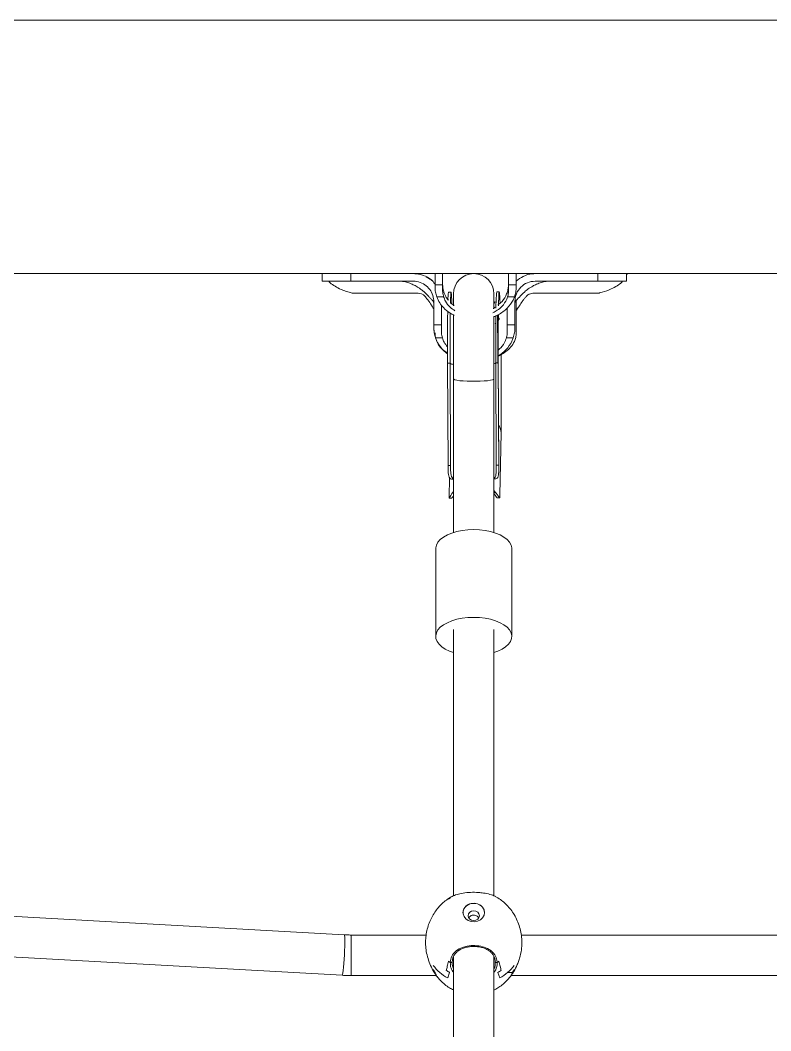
# Model space of a CAD drawing. Header units: millimetres. Extents: x -8092 to 6423, y -6886 to 5604.
# Drawn here: x -374.3 to -78.2, y 3704.8 to 4103.5 of the extents above; entities that cross this region are included whole.
import ezdxf

# ---------------------------------------------------------------- set-up
doc = ezdxf.new("R2010")
doc.units = ezdxf.units.MM
doc.layers.add('DIKOM_ОБЪЕКТ', color=7, linetype='Continuous')

msp = doc.modelspace()

# ---------------------------------------------------------------- linework, layer by layer
at = {"layer": 'DIKOM_ОБЪЕКТ', "color": 7, "linetype": 'Continuous', "lineweight": 15}
for p, q in [((529.595, 4103.501), (-670.405, 4103.501)), ((529.595, 4003.501), (-670.405, 4003.501)), ((-255.146, 4003.501), (-255.146, 4000.501)), ((-243.864, 4003.501), (-243.864, 4000.501)), ((-210.659, 4003.501), (-210.659, 3999.07)), ((-207.659, 3999.07), (-207.659, 4003.501)), ((-181.659, 3999.07), (-181.659, 4003.501)), ((-178.659, 4003.501), (-178.659, 3999.07)), ((-146.428, 4003.501), (-146.428, 4000.501)), ((-135.146, 4000.501), (-135.146, 4003.501)), ((-255.146, 4000.501), (-249.867, 4000.501)), ((-248.553, 4000.501), (-251.661, 4000.502)), ((-248.78, 4000.501), (-251.023, 4000.502)), ((-243.864, 4000.501), (-219.146, 4000.501)), ((-212.415, 4001.203), (-214.169, 4002.247)), ((-146.428, 4000.501), (-171.146, 4000.501)), ((-147.657, 4000.499), (-141.023, 4000.501)), ((-146.253, 4000.501), (-145.859, 4000.501)), ((-140.957, 4000.501), (-138.22, 4000.501)), ((-243.376, 3995.853), (-218.659, 3995.853)), ((-210.659, 3999.07), (-207.659, 3999.07)), ((-204.328, 3996.252), (-205.328, 3996.246)), ((-203.405, 3995.501), (-203.405, 3990.745)), ((-187.405, 3989.566), (-187.405, 3995.501)), ((-185.331, 3996.37), (-186.331, 3996.363)), ((-181.659, 3999.07), (-178.659, 3999.07)), ((-178.659, 3998.119), (-178.659, 3998.211)), ((-145.941, 3995.853), (-170.644, 3995.853)), ((-211.146, 3992.501), (-211.146, 3991.501)), ((-211.146, 3991.501), (-211.146, 3983.362)), ((-207.273, 3994.334), (-209.991, 3994.334)), ((-203.14, 3990.902), (-204.434, 3991.866)), ((-179.326, 3994.334), (-182.044, 3994.334)), ((-179.146, 3992.501), (-179.146, 3991.501)), ((-179.146, 3991.501), (-179.146, 3983.362)), ((-208.146, 3983.362), (-208.146, 3991.119)), ((-182.146, 3983.362), (-182.146, 3989.949)), ((-203.405, 3987.338), (-203.405, 3961.957)), ((-187.405, 3961.957), (-187.405, 3986.53)), ((-186.989, 3983.646), (-186.711, 3983.929)), ((-211.146, 3983.362), (-208.146, 3983.362)), ((-211.065, 3981.246), (-211.051, 3980.675)), ((-182.146, 3983.362), (-179.146, 3983.362)), ((-179.195, 3981.151), (-179.178, 3981.85)), ((-207.76, 3978.153), (-210.479, 3978.153)), ((-179.813, 3978.153), (-182.531, 3978.153)), ((-205.723, 3968.171), (-204.723, 3968.177)), ((-205.723, 3968.171), (-205.538, 3927.824)), ((-204.723, 3968.177), (-204.539, 3927.831)), ((-186.88, 3968.087), (-186.727, 3968.289)), ((-186.727, 3968.289), (-185.727, 3968.295)), ((-186.727, 3968.289), (-186.542, 3927.942)), ((-185.727, 3968.295), (-185.542, 3927.948)), ((-185.727, 3968.295), (-185.725, 3968.275)), ((-185.535, 3926.847), (-185.725, 3968.275)), ((-203.405, 3961.957), (-203.405, 3901.338)), ((-187.405, 3901.338), (-187.405, 3961.957)), ((-184.64, 3940.689), (-185.077, 3916.092)), ((-205.538, 3927.824), (-204.539, 3927.831)), ((-186.542, 3927.942), (-185.542, 3927.948)), ((-204.952, 3923.009), (-205.091, 3915.175)), ((-203.405, 3922.433), (-204.148, 3922.428)), ((-203.405, 3922.311), (-204.148, 3922.428)), ((-186.702, 3922.536), (-187.405, 3922.409)), ((-186.702, 3922.536), (-187.405, 3922.532)), ((-203.405, 3917.483), (-203.802, 3916.974)), ((-203.802, 3916.974), (-203.405, 3916.976)), ((-186.621, 3917.08), (-187.405, 3917.969)), ((-187.405, 3917.075), (-186.621, 3917.08)), ((-205.066, 3914.927), (-204.061, 3914.934)), ((-186.19, 3915.044), (-185.183, 3915.051)), ((-210.405, 3894.978), (-210.405, 3860.367)), ((-180.405, 3860.367), (-180.405, 3894.978)), ((-203.405, 3863.153), (-203.405, 3758.007)), ((-187.405, 3758.004), (-187.405, 3863.153)), ((-246.448, 3742.623), (-392.171, 3750.745)), ((-214.15, 3742.547), (-243.703, 3742.547)), ((-243.703, 3726.547), (-243.703, 3742.547)), ((35.85, 3742.547), (-176.648, 3742.547)), ((-393.384, 3734.788), (-247.338, 3726.648)), ((-203.405, 3734.003), (-203.405, 3498.425)), ((-187.405, 3498.422), (-187.405, 3734.019)), ((-203.921, 3731.954), (-203.921, 3731.531)), ((-186.701, 3728.806), (-187.405, 3727.731)), ((-243.703, 3726.547), (-210.165, 3726.547)), ((-209.607, 3725.818), (-209.431, 3725.818)), ((-205.655, 3725.605), (-204.905, 3727.79)), ((-204.905, 3727.79), (-205.655, 3725.605)), ((-185.905, 3727.79), (-185.155, 3725.605)), ((-185.155, 3725.605), (-185.905, 3727.79)), ((-182.017, 3727.782), (-180.221, 3727.782)), ((-180.642, 3726.547), (39.835, 3726.547))]:
    msp.add_line(p, q, dxfattribs=at)
at = {"layer": 'DIKOM_ОБЪЕКТ', "color": 7, "linetype": 'Continuous', "lineweight": 15, "flags": 128}
for points in [[(-203.998, 3991.601), (-204.057, 3993.109), (-204.122, 3994.405), (-204.186, 3995.366), (-204.251, 3995.98), (-204.313, 3996.242), (-204.374, 3996.147), (-204.432, 3995.698), (-204.487, 3994.898), (-204.537, 3993.758), (-204.583, 3992.291), (-204.595, 3991.831)], [(-185.007, 3991.868), (-185.061, 3993.227), (-185.125, 3994.523), (-185.19, 3995.484), (-185.254, 3996.098), (-185.317, 3996.36), (-185.378, 3996.265), (-185.436, 3995.815), (-185.49, 3995.016), (-185.541, 3993.876), (-185.587, 3992.408), (-185.625, 3990.748)], [(-205.655, 3988.714), (-205.659, 3988.438), (-205.688, 3986.102), (-205.711, 3983.528), (-205.727, 3980.743), (-205.737, 3977.78), (-205.739, 3974.673), (-205.735, 3971.458), (-205.723, 3968.171)], [(-204.665, 3988.007), (-204.688, 3986.109), (-204.711, 3983.534), (-204.727, 3980.749), (-204.737, 3977.786), (-204.739, 3974.679), (-204.735, 3971.464), (-204.723, 3968.177)], [(-186.684, 3986.926), (-186.692, 3986.22), (-186.714, 3983.645), (-186.731, 3980.86), (-186.74, 3977.898), (-186.743, 3974.791), (-186.738, 3971.575), (-186.727, 3968.289)], [(-185.678, 3987.393), (-185.692, 3986.226), (-185.715, 3983.652), (-185.731, 3980.867), (-185.74, 3977.904), (-185.743, 3974.797), (-185.738, 3971.582), (-185.727, 3968.295)], [(-184.64, 3940.689), (-184.607, 3942.837), (-184.58, 3945.245), (-184.559, 3947.885), (-184.544, 3950.725), (-184.537, 3953.733), (-184.536, 3956.876), (-184.543, 3960.116), (-184.556, 3963.416), (-184.576, 3966.739), (-184.603, 3970.046), (-184.617, 3971.569)], [(-187.405, 3967.89), (-186.888, 3968.082), (-186.88, 3968.087)], [(-203.405, 3961.957), (-203.3, 3961.805), (-202.837, 3961.608), (-202.027, 3961.427), (-200.907, 3961.271), (-199.53, 3961.148), (-197.96, 3961.062), (-196.27, 3961.018), (-194.54, 3961.018), (-192.851, 3961.062), (-191.281, 3961.148), (-189.904, 3961.271), (-188.784, 3961.427), (-187.973, 3961.608), (-187.511, 3961.805), (-187.405, 3961.957)], [(-195.405, 3902.497), (-197.695, 3902.409), (-199.931, 3902.147), (-202.061, 3901.716), (-204.035, 3901.128), (-205.807, 3900.396), (-207.335, 3899.536), (-208.583, 3898.57), (-209.522, 3897.52), (-210.131, 3896.409), (-210.394, 3895.266), (-210.405, 3894.978)], [(-180.405, 3894.978), (-180.416, 3895.266), (-180.68, 3896.409), (-181.288, 3897.52), (-182.227, 3898.57), (-183.476, 3899.536), (-185.004, 3900.396), (-186.775, 3901.128), (-188.749, 3901.716), (-190.879, 3902.147), (-193.115, 3902.409), (-195.405, 3902.497)], [(-195.405, 3867.886), (-197.695, 3867.798), (-199.931, 3867.536), (-202.061, 3867.106), (-204.035, 3866.517), (-205.807, 3865.785), (-207.335, 3864.925), (-208.583, 3863.959), (-209.522, 3862.909), (-210.131, 3861.798), (-210.394, 3860.655), (-210.306, 3859.504), (-209.869, 3858.374), (-209.093, 3857.291), (-207.996, 3856.28), (-206.603, 3855.364), (-204.949, 3854.566), (-203.405, 3854.006)], [(-187.405, 3854.006), (-185.862, 3854.566), (-184.207, 3855.364), (-182.815, 3856.28), (-181.718, 3857.291), (-180.941, 3858.374), (-180.504, 3859.504), (-180.416, 3860.655), (-180.68, 3861.798), (-181.288, 3862.909), (-182.227, 3863.959), (-183.476, 3864.925), (-185.004, 3865.785), (-186.775, 3866.517), (-188.749, 3867.106), (-190.879, 3867.536), (-193.115, 3867.798), (-195.405, 3867.886)], [(-191.155, 3751.419), (-191.344, 3750.335), (-191.894, 3749.347), (-192.755, 3748.544), (-193.852, 3747.996), (-195.088, 3747.752), (-196.351, 3747.834), (-197.53, 3748.234), (-198.521, 3748.917), (-199.234, 3749.823), (-199.608, 3750.871), (-199.608, 3751.967), (-199.234, 3753.014), (-198.521, 3753.92), (-197.53, 3754.604), (-196.351, 3755.004), (-195.088, 3755.086), (-193.852, 3754.842), (-192.755, 3754.294), (-191.894, 3753.49), (-191.344, 3752.503), (-191.155, 3751.419)], [(-195.405, 3752.123), (-196.266, 3751.974), (-196.996, 3751.552), (-197.484, 3750.921), (-197.655, 3750.176), (-197.484, 3749.431), (-196.996, 3748.799), (-196.266, 3748.377), (-195.405, 3748.229), (-194.544, 3748.377), (-193.814, 3748.799), (-193.326, 3749.431), (-193.155, 3750.176), (-193.326, 3750.921), (-193.814, 3751.552), (-194.544, 3751.974), (-195.405, 3752.123)], [(-247.338, 3726.648), (-247.306, 3726.665), (-247.192, 3726.963), (-247.064, 3727.62), (-246.927, 3728.604), (-246.79, 3729.871), (-246.657, 3731.361), (-246.535, 3733.004), (-246.43, 3734.723), (-246.346, 3736.437), (-246.288, 3738.068), (-246.259, 3739.538), (-246.259, 3740.779), (-246.288, 3741.733), (-246.346, 3742.355), (-246.43, 3742.616), (-246.448, 3742.623)]]:
    msp.add_lwpolyline(points, dxfattribs=at)
at = {"layer": 'DIKOM_ОБЪЕКТ', "color": 7, "linetype": 'Continuous', "lineweight": 15}
for centre, radius, start, end in [((-195.405, 3995.501), 8, 0, 180), ((-171.146, 3992.501), 8, 90.00005, 180.00091), ((-186.576, 3993.282), 18.985, 171.01885, 180.56952), ((-127.809, 3990.307), 58.835, 174.09162, 180.45596), ((-203.318, 3969.934), 2.25, 231.33547, 267.78086), ((-191.546, 3940.495), 6.909, 1.60245, 30.83459), ((-196.158, 3741.573), 17.75, 118.58443, 121.23912), ((-195.709, 3751.063), 3.955, 85.59106, 176.14941), ((-195.101, 3751.063), 3.955, 3.85004, 94.40939), ((-198.192, 3738.052), 16.099, 214.33586, 219.63872), ((-197.053, 3741.355), 17.946, 216.90443, 241.35785), ((-196.163, 3744.901), 19.215, 238.22809, 242.93638), ((-196.158, 3747.349), 17.75, 238.76088, 241.41557), ((-194.648, 3747.342), 17.742, 298.58404, 301.24002), ((-194.65, 3744.906), 19.221, 297.06449, 301.77132), ((-193.757, 3741.355), 17.946, 298.64221, 323.09551), ((-192.617, 3738.052), 16.097, 320.36133, 325.66454)]:
    msp.add_arc(centre, radius, start, end, dxfattribs=at)
for start_param, end_param in [(3.321044, 3.4862938), (5.9384841, 6.1049024)]:
    msp.add_ellipse((-195.405, 3733.971), major_axis=(8.5, 0), ratio=0.3570899, start_param=start_param, end_param=end_param, dxfattribs=at)
for points, knots in [([(-210.767, 3999.419), (-210.982, 3999.739), (-211.884, 4001.089), (-214.434, 4002.611), (-217.176, 4003.442), (-218.778, 4003.49), (-219.146, 4003.501)], [0, 0, 0, 0, 0.1191712, 0.5024681, 0.8859116, 1, 1, 1, 1]), ([(-178.659, 4000.477), (-177.765, 4001.199), (-175.904, 4002.701), (-173.144, 4003.433), (-171.529, 4003.488), (-171.146, 4003.501)], [0, 0, 0, 0, 0.4134557, 0.8608022, 1, 1, 1, 1]), ([(-135.146, 4002.826), (-135.036, 4003), (-134.904, 4003.206), (-134.88, 4003.421), (-134.876, 4003.456)], [0, 0, 0, 0, 0.8394823, 1, 1, 1, 1]), ([(-243.864, 4000.501), (-243.946, 4000.501), (-244.361, 4000.501), (-246.076, 4000.501), (-248.49, 4000.501), (-251.027, 4000.502), (-252.864, 4000.501), (-254.199, 4000.501), (-255.011, 4000.501), (-255.088, 4000.501), (-255.125, 4000.501)], [0, 0, 0, 0, 0.0123762, 0.0618933, 0.2611246, 0.409637, 0.5624545, 0.7109646, 0.8637821, 1, 1, 1, 1]), ([(-252.576, 4000.501), (-252.39, 4000.29), (-251.758, 3999.571), (-250.132, 3998.472), (-247.389, 3997.012), (-244.886, 3996.289), (-243.376, 3995.853)], [0, 0, 0, 0, 0.1035281, 0.3531455, 0.6099985, 1, 1, 1, 1]), ([(-249.867, 4000.501), (-249.483, 4000.501), (-248.701, 4000.501), (-247.488, 4000.501), (-246.872, 4000.501)], [0, 0, 0, 0, 0.4920482, 1, 1, 1, 1]), ([(-249.512, 4000.501), (-248.395, 4000.501), (-246.059, 4000.5), (-243.57, 4000.5), (-242.272, 4000.499)], [0, 0, 0, 0, 0.47815586, 1, 1, 1, 1]), ([(-244.256, 4000.5), (-243.32, 4000.5), (-241.36, 4000.499), (-238.852, 4000.5), (-237.542, 4000.501)], [0, 0, 0, 0, 0.4774669, 1, 1, 1, 1]), ([(-230.695, 4000.501), (-230.681, 4000.501), (-230.61, 4000.501), (-230.994, 4000.499), (-231.828, 4000.498), (-233.006, 4000.499), (-233.923, 4000.5), (-234.346, 4000.501)], [0, 0, 0, 0, 0.0642348, 0.3067821, 0.5493334, 0.7918935, 1, 1, 1, 1]), ([(-224.336, 4000.486), (-224.257, 4000.486), (-224.098, 4000.485), (-223.932, 4000.486), (-223.848, 4000.486)], [0, 0, 0, 0, 0.4980727, 1, 1, 1, 1]), ([(-224.016, 4000.501), (-223.649, 4000.479), (-222.951, 4000.436), (-221.13, 3999.957), (-219.387, 3999.245), (-217.961, 3998.475), (-216.865, 3997.773), (-215.944, 3997.117), (-215.065, 3996.4), (-214.111, 3995.545), (-213.208, 3994.505), (-212.333, 3993.735), (-211.742, 3993.043), (-211.336, 3992.528), (-211.242, 3992.282), (-211.219, 3992.221), (-211.206, 3992.187), (-211.195, 3992.159), (-211.184, 3992.124), (-211.16, 3992.029), (-211.159, 3991.974), (-211.145, 3991.919), (-211.146, 3991.622), (-211.146, 3991.508), (-211.146, 3991.465)], [0, 0, 0, 0, 0.1500224, 0.2851148, 0.4009863, 0.4910563, 0.549651, 0.5954393, 0.6534395, 0.7214395, 0.7882245, 0.8449092, 0.8958252, 0.9200191, 0.9244459, 0.9261169, 0.9275729, 0.9290176, 0.930603, 0.9344099, 0.9572857, 0.9761213, 0.9907968, 1, 1, 1, 1]), ([(-219.146, 4000.501), (-218.92, 4000.495), (-217.801, 4000.466), (-215.81, 3999.937), (-213.538, 3998.421), (-211.902, 3996.233), (-211.214, 3994.131), (-211.161, 3992.868), (-211.146, 3992.501)], [0, 0, 0, 0, 0.0541272, 0.2683296, 0.4825338, 0.6972873, 0.9119827, 1, 1, 1, 1]), ([(-212.61, 4001.346), (-212.738, 4001.44), (-213.022, 4001.648), (-213.27, 4001.802), (-213.406, 4001.887)], [0, 0, 0, 0, 0.4511298, 1, 1, 1, 1]), ([(-211.921, 4000.796), (-211.981, 4000.848), (-212.101, 4000.951), (-212.211, 4001.041), (-212.266, 4001.085)], [0, 0, 0, 0, 0.5002008, 1, 1, 1, 1]), ([(-179.146, 3989.191), (-179.146, 3989.151), (-179.146, 3989.075), (-179.146, 3989.258), (-179.146, 3989.916), (-179.146, 3990.646), (-179.145, 3991.194), (-179.147, 3991.699), (-179.143, 3991.963), (-179.126, 3992.035), (-179.124, 3992.076), (-179.101, 3992.147), (-179.09, 3992.179), (-179.079, 3992.206), (-179.065, 3992.241), (-179.042, 3992.301), (-178.946, 3992.543), (-178.539, 3993.048), (-177.905, 3993.775), (-176.986, 3994.619), (-176.049, 3995.649), (-175.108, 3996.504), (-174.282, 3997.162), (-173.408, 3997.784), (-172.326, 3998.477), (-170.885, 3999.252), (-169.122, 3999.964), (-167.272, 4000.439), (-166.553, 4000.48), (-166.175, 4000.501)], [0, 0, 0, 0, 0.0388036, 0.0739689, 0.1248403, 0.1722229, 0.2059968, 0.227863, 0.241701, 0.2543392, 0.2685388, 0.2714401, 0.2726371, 0.2737367, 0.2748739, 0.2761902, 0.2796359, 0.2982671, 0.3378136, 0.3883494, 0.4466766, 0.4941128, 0.5336545, 0.5679283, 0.6140503, 0.6849405, 0.7760993, 0.8822821, 1, 1, 1, 1]), ([(-163.306, 4000.487), (-163.256, 4000.486), (-163.157, 4000.486), (-163.058, 4000.485), (-163.008, 4000.485)], [0, 0, 0, 0, 0.4996014, 1, 1, 1, 1]), ([(-155.922, 4000.501), (-155.969, 4000.501), (-156.519, 4000.5), (-157.507, 4000.498), (-158.69, 4000.498), (-159.412, 4000.5), (-159.722, 4000.501), (-159.638, 4000.501), (-159.634, 4000.501)], [0, 0, 0, 0, 0.0221746, 0.2636337, 0.5050888, 0.7465565, 0.9880119, 1, 1, 1, 1]), ([(-152.467, 4000.501), (-151.161, 4000.5), (-148.66, 4000.499), (-146.708, 4000.5), (-145.776, 4000.5)], [0, 0, 0, 0, 0.52244843, 1, 1, 1, 1]), ([(-135.167, 4000.501), (-135.16, 4000.501), (-135.067, 4000.501), (-135.424, 4000.501), (-136.278, 4000.501), (-137.714, 4000.501), (-139.651, 4000.502), (-142.423, 4000.501), (-144.922, 4000.501), (-146.428, 4000.501)], [0, 0, 0, 0, 0.0122911, 0.1651394, 0.3136807, 0.4665278, 0.6150663, 0.7679172, 1, 1, 1, 1]), ([(-145.941, 3995.853), (-145.858, 3995.873), (-145.443, 3995.975), (-143.729, 3996.437), (-141.304, 3997.32), (-138.803, 3998.711), (-137.344, 3999.743), (-136.812, 4000.386), (-136.717, 4000.501)], [0, 0, 0, 0, 0.0207707, 0.1038909, 0.4383221, 0.687606, 0.9441202, 1, 1, 1, 1]), ([(-218.659, 3995.853), (-218.434, 3995.846), (-217.32, 3995.812), (-216.091, 3995.663), (-215.318, 3995.208), (-215.284, 3995.188)], [0, 0, 0, 0, 0.1945783, 0.9645978, 1, 1, 1, 1]), ([(-210.659, 3998.126), (-210.659, 3998.207), (-210.659, 3998.525), (-210.659, 3998.837), (-210.659, 3999.07)], [0, 0, 0, 0, 0.256461, 1, 1, 1, 1]), ([(-209.991, 3994.334), (-210.186, 3994.957), (-210.584, 3996.225), (-210.633, 3997.485), (-210.659, 3998.126)], [0, 0, 0, 0, 0.4916263, 1, 1, 1, 1]), ([(-207.659, 3999.07), (-207.659, 3998.996), (-207.659, 3998.628), (-207.651, 3997.677), (-207.718, 3996.165), (-207.422, 3994.948), (-207.273, 3994.334)], [0, 0, 0, 0, 0.0483644, 0.2418866, 0.6170928, 1, 1, 1, 1]), ([(-205.407, 3993.092), (-205.703, 3993.435), (-206.286, 3994.11), (-206.814, 3995.253), (-207.173, 3996.228), (-207.413, 3997.144), (-207.553, 3997.852), (-207.649, 3998.568), (-207.655, 3998.913), (-207.658, 3999.099)], [0, 0, 0, 0, 0.194517, 0.3831613, 0.5589577, 0.6494175, 0.7497783, 0.8648074, 1, 1, 1, 1]), ([(-181.666, 3999.081), (-181.669, 3998.964), (-181.675, 3998.608), (-181.783, 3997.691), (-182.078, 3996.326), (-182.935, 3994.201), (-184.141, 3992.353), (-185.493, 3991.405), (-185.854, 3991.152)], [0, 0, 0, 0, 0.0365981, 0.1112482, 0.2953794, 0.486415, 0.8629974, 1, 1, 1, 1]), ([(-182.044, 3994.334), (-182.02, 3994.41), (-181.904, 3994.794), (-181.751, 3995.494), (-181.666, 3996.272), (-181.651, 3997.352), (-181.659, 3998.234), (-181.659, 3998.947), (-181.659, 3999.07)], [0, 0, 0, 0, 0.048373, 0.2420574, 0.4357213, 0.5324317, 0.9194039, 1, 1, 1, 1]), ([(-178.659, 3998.123), (-178.682, 3997.503), (-178.731, 3996.244), (-179.125, 3994.977), (-179.326, 3994.334)], [0, 0, 0, 0, 0.4921561, 1, 1, 1, 1]), ([(-178.659, 3999.07), (-178.659, 3998.99), (-178.659, 3998.678), (-178.659, 3998.361), (-178.659, 3998.126)], [0, 0, 0, 0, 0.2562665, 1, 1, 1, 1]), ([(-170.644, 3995.853), (-170.736, 3995.852), (-171.198, 3995.848), (-172.352, 3995.757), (-173.343, 3995.422), (-173.987, 3995.204)], [0, 0, 0, 0, 0.0802741, 0.4020942, 1, 1, 1, 1]), ([(-215.296, 3995.215), (-215.299, 3995.212), (-215.305, 3995.208), (-215.24, 3995.14), (-215.131, 3995.029), (-214.966, 3994.857), (-214.643, 3994.501), (-214.143, 3993.913), (-213.2, 3992.742), (-212.302, 3991.357), (-211.522, 3990.186), (-211.213, 3989.709), (-211.146, 3989.606)], [0, 0, 0, 0, 0.0433452, 0.0661339, 0.0877729, 0.1314655, 0.1780848, 0.2903957, 0.4333569, 0.7749213, 0.9510571, 1, 1, 1, 1]), ([(-203.093, 3987.05), (-203.543, 3987.267), (-204.884, 3987.913), (-206.732, 3989.405), (-208.535, 3991.431), (-209.523, 3993.127), (-209.912, 3994.129), (-209.991, 3994.334)], [0, 0, 0, 0, 0.1426311, 0.4245911, 0.679634, 0.9344011, 1, 1, 1, 1]), ([(-207.273, 3994.334), (-207.061, 3993.782), (-206.483, 3992.277), (-204.999, 3990.309), (-203.456, 3989.314), (-202.806, 3988.895)], [0, 0, 0, 0, 0.250699, 0.6844217, 1, 1, 1, 1]), ([(-187.83, 3988.055), (-187.238, 3988.367), (-185.926, 3989.057), (-183.956, 3990.775), (-182.635, 3992.656), (-182.156, 3994.016), (-182.044, 3994.334)], [0, 0, 0, 0, 0.22409547, 0.49576427, 0.88220417, 1, 1, 1, 1]), ([(-179.326, 3994.334), (-179.496, 3993.918), (-180.156, 3992.307), (-181.687, 3990.261), (-183.818, 3988.412), (-185.658, 3987.201), (-186.997, 3986.638), (-187.634, 3986.37)], [0, 0, 0, 0, 0.1164663, 0.4514215, 0.6400871, 0.8288286, 1, 1, 1, 1]), ([(-186.897, 3992.293), (-186.903, 3992.316), (-186.952, 3992.489), (-187.033, 3992.254), (-187.389, 3991.792), (-187.405, 3991.772)], [0, 0, 0, 0, 0.1258426, 0.9614231, 1, 1, 1, 1]), ([(-178.659, 3992.894), (-178.659, 3992.667), (-178.659, 3992.313), (-178.659, 3991.899), (-178.659, 3991.696), (-178.659, 3991.596), (-178.659, 3991.498), (-178.659, 3991.401), (-178.659, 3991.307), (-178.659, 3991.214), (-178.659, 3991.124), (-178.659, 3991.035), (-178.659, 3990.948), (-178.659, 3990.862), (-178.659, 3990.778), (-178.659, 3990.696), (-178.659, 3990.615), (-178.659, 3990.536), (-178.659, 3990.458), (-178.659, 3990.382), (-178.659, 3990.307), (-178.659, 3990.234), (-178.659, 3990.162), (-178.659, 3990.092), (-178.659, 3988.649), (-178.658, 3985.572), (-178.659, 3982.081), (-178.659, 3980.249), (-178.659, 3980.072)], [0, 0, 0, 0, 0.0637701, 0.099159, 0.1080089, 0.1166395, 0.1250696, 0.1333178, 0.1413667, 0.1492391, 0.1569261, 0.1644464, 0.1718002, 0.1789831, 0.1860182, 0.1928964, 0.1996318, 0.2062151, 0.2126648, 0.2189626, 0.2251411, 0.2311766, 0.2370789, 0.2428667, 0.2485301, 0.5917345, 0.960467, 1, 1, 1, 1]), ([(-178.659, 3992.894), (-178.659, 3991.797), (-178.659, 3989.419), (-178.659, 3985.05), (-178.659, 3981.791), (-178.659, 3980.072)], [0, 0, 0, 0, 0.2880524, 0.6245208, 1, 1, 1, 1]), ([(-178.623, 3988.927), (-178.623, 3988.926), (-178.621, 3988.92), (-178.612, 3988.928), (-178.6, 3988.942), (-178.584, 3988.968), (-178.559, 3989.025), (-178.5, 3989.163), (-178.289, 3989.542), (-177.86, 3990.055), (-177.156, 3991.112), (-176.39, 3992.35), (-175.452, 3993.578), (-174.858, 3994.29), (-174.451, 3994.75), (-174.251, 3994.961), (-174.119, 3995.096), (-174.038, 3995.178), (-174.002, 3995.218), (-173.986, 3995.241), (-173.997, 3995.234), (-173.997, 3995.234)], [0, 0, 0, 0, 0.0019495, 0.0103257, 0.0141206, 0.0180029, 0.0273424, 0.0399053, 0.0746159, 0.180122, 0.2708522, 0.5442692, 0.6898361, 0.8183417, 0.8681773, 0.9113926, 0.931636, 0.9516659, 0.973628, 0.9996873, 1, 1, 1, 1]), ([(-187.002, 3990.291), (-187.198, 3990.099), (-187.408, 3989.895), (-187.689, 3989.787), (-187.708, 3989.78)], [0, 0, 0, 0, 0.9355968, 1, 1, 1, 1]), ([(-185.896, 3968.072), (-185.903, 3969.509), (-185.919, 3972.302), (-185.936, 3976.182), (-185.953, 3979.592), (-185.972, 3982.511), (-185.999, 3984.895), (-186.022, 3986.397), (-186.045, 3987.009), (-186.048, 3987.092)], [0, 0, 0, 0, 0.19118044, 0.37131906, 0.54025295, 0.69787086, 0.84412218, 0.97900032, 1, 1, 1, 1]), ([(-185.998, 3984.688), (-185.849, 3984.88), (-185.606, 3985.193), (-185.404, 3985.591), (-185.35, 3985.852), (-185.44, 3986.036), (-185.655, 3986.128), (-185.908, 3986.101), (-186.024, 3986.089)], [0, 0, 0, 0, 0.2379114, 0.3872925, 0.5115027, 0.6358127, 0.8327999, 1, 1, 1, 1]), ([(-211.146, 3982.283), (-211.146, 3982.375), (-211.146, 3982.735), (-211.146, 3983.095), (-211.146, 3983.362)], [0, 0, 0, 0, 0.2562581, 1, 1, 1, 1]), ([(-210.479, 3978.153), (-210.674, 3978.812), (-211.071, 3980.153), (-211.12, 3981.565), (-211.146, 3982.283)], [0, 0, 0, 0, 0.4915848, 1, 1, 1, 1]), ([(-210.659, 3980.099), (-210.635, 3979.516), (-210.587, 3978.333), (-210.192, 3977.279), (-209.991, 3976.744)], [0, 0, 0, 0, 0.4921358, 1, 1, 1, 1]), ([(-208.146, 3983.362), (-208.146, 3983.277), (-208.146, 3982.853), (-208.138, 3981.771), (-208.205, 3980.093), (-207.909, 3978.804), (-207.76, 3978.153)], [0, 0, 0, 0, 0.0483854, 0.2418968, 0.6170886, 1, 1, 1, 1]), ([(-182.531, 3978.153), (-182.508, 3978.233), (-182.391, 3978.636), (-182.238, 3979.38), (-182.154, 3980.222), (-182.139, 3981.408), (-182.146, 3982.399), (-182.146, 3983.221), (-182.146, 3983.362)], [0, 0, 0, 0, 0.0483322, 0.2420129, 0.4356831, 0.5323986, 0.9193954, 1, 1, 1, 1]), ([(-179.146, 3982.279), (-179.169, 3981.585), (-179.218, 3980.174), (-179.612, 3978.834), (-179.813, 3978.153)], [0, 0, 0, 0, 0.4921603, 1, 1, 1, 1]), ([(-179.326, 3976.744), (-179.131, 3977.261), (-178.734, 3978.313), (-178.684, 3979.495), (-178.659, 3980.096)], [0, 0, 0, 0, 0.4916182, 1, 1, 1, 1]), ([(-179.146, 3983.362), (-179.146, 3983.27), (-179.146, 3982.91), (-179.146, 3982.55), (-179.146, 3982.283)], [0, 0, 0, 0, 0.2563582, 1, 1, 1, 1]), ([(-205.735, 3971.898), (-206.248, 3972.283), (-207.48, 3973.21), (-209.012, 3975.123), (-210.011, 3976.887), (-210.399, 3977.938), (-210.479, 3978.153)], [0, 0, 0, 0, 0.2398583, 0.5767965, 0.9133407, 1, 1, 1, 1]), ([(-209.991, 3976.744), (-209.821, 3976.406), (-209.159, 3975.095), (-207.728, 3973.484), (-206.22, 3972.469), (-205.736, 3972.143)], [0, 0, 0, 0, 0.1909919, 0.740311, 1, 1, 1, 1]), ([(-207.76, 3978.153), (-207.559, 3977.566), (-207.115, 3976.267), (-206.224, 3975.21), (-205.736, 3974.631)], [0, 0, 0, 0, 0.4521825, 1, 1, 1, 1]), ([(-185.972, 3970.905), (-185.608, 3971.052), (-184.399, 3971.541), (-182.628, 3972.713), (-180.61, 3974.477), (-179.777, 3975.948), (-179.326, 3976.744)], [0, 0, 0, 0, 0.1191055, 0.3962545, 0.6731402, 1, 1, 1, 1]), ([(-185.922, 3973.2), (-185.523, 3973.535), (-184.232, 3974.617), (-183.126, 3976.398), (-182.644, 3977.82), (-182.531, 3978.153)], [0, 0, 0, 0, 0.2559327, 0.8261441, 1, 1, 1, 1]), ([(-179.813, 3978.153), (-179.983, 3977.717), (-180.642, 3976.026), (-182.181, 3973.894), (-184.183, 3972.021), (-185.352, 3971.279), (-185.874, 3970.947)], [0, 0, 0, 0, 0.146975, 0.5696871, 0.8077534, 1, 1, 1, 1]), ([(-204.148, 3922.428), (-204.404, 3922.521), (-204.916, 3922.708), (-205.316, 3923.598), (-205.49, 3924.857), (-205.53, 3926.322), (-205.536, 3927.342), (-205.538, 3927.824)], [0, 0, 0, 0, 0.2085032, 0.417634, 0.6158224, 0.8182636, 1, 1, 1, 1]), ([(-204.539, 3927.831), (-204.536, 3927.268), (-204.53, 3926.142), (-204.471, 3924.58), (-204.22, 3923.395), (-203.851, 3922.76), (-203.495, 3922.639), (-203.405, 3922.609)], [0, 0, 0, 0, 0.2357499, 0.4715713, 0.7042047, 0.9253406, 1, 1, 1, 1]), ([(-187.405, 3922.768), (-187.313, 3922.806), (-186.965, 3922.952), (-186.693, 3923.678), (-186.536, 3924.892), (-186.531, 3926.371), (-186.538, 3927.422), (-186.542, 3927.942)], [0, 0, 0, 0, 0.08612216, 0.32439295, 0.54770399, 0.77603743, 1, 1, 1, 1]), ([(-185.542, 3927.948), (-185.538, 3927.385), (-185.529, 3926.258), (-185.541, 3924.698), (-185.706, 3923.489), (-186.086, 3922.76), (-186.51, 3922.606), (-186.702, 3922.536)], [0, 0, 0, 0, 0.2117702, 0.4235845, 0.6330867, 0.8340459, 1, 1, 1, 1]), ([(-205.091, 3915.175), (-205.091, 3915.054), (-205.092, 3914.811), (-204.929, 3915.147), (-204.528, 3915.902), (-204.043, 3916.617), (-203.802, 3916.974)], [0, 0, 0, 0, 0.2527781, 0.509542, 0.7558888, 1, 1, 1, 1]), ([(-203.405, 3915.936), (-203.406, 3915.936), (-203.665, 3915.571), (-203.889, 3915.187), (-204.05, 3914.858), (-204.06, 3914.939), (-204.061, 3914.941)], [0, 0, 0, 0, 0.0008944, 0.5129451, 0.9845914, 1, 1, 1, 1]), ([(-186.19, 3915.057), (-186.191, 3915.053), (-186.221, 3914.961), (-186.424, 3915.295), (-186.821, 3915.868), (-187.252, 3916.391), (-187.405, 3916.577)], [0, 0, 0, 0, 0.0187599, 0.4153341, 0.7922817, 1, 1, 1, 1]), ([(-186.621, 3917.08), (-186.349, 3916.705), (-185.803, 3915.954), (-185.357, 3915.212), (-185.154, 3914.97), (-185.095, 3915.218), (-185.083, 3915.798), (-185.077, 3916.092)], [0, 0, 0, 0, 0.205415, 0.4115437, 0.6040934, 0.7989661, 1, 1, 1, 1]), ([(-203.91, 3757.782), (-204.392, 3757.512), (-205.48, 3756.9), (-207.054, 3755.706), (-208.647, 3754.226), (-210.116, 3752.506), (-211.428, 3750.567), (-212.542, 3748.425), (-213.428, 3746.108), (-214.049, 3743.65), (-214.402, 3741.156), (-214.388, 3739.489), (-214.381, 3738.684)], [0, 0, 0, 0, 0.0712306, 0.1609467, 0.2550091, 0.3531377, 0.4550604, 0.5604727, 0.6690361, 0.7803251, 0.89389, 1, 1, 1, 1]), ([(-186.923, 3757.771), (-186.973, 3757.81), (-187.277, 3758.053), (-188.894, 3758.588), (-191.215, 3759.1), (-193.857, 3759.398), (-196.629, 3759.436), (-199.629, 3759.109), (-202.069, 3758.538), (-203.534, 3758.038), (-203.846, 3757.81), (-203.902, 3757.769)], [0, 0, 0, 0, 0.0296718, 0.1808941, 0.3225076, 0.4153331, 0.5546187, 0.6937417, 0.8321578, 0.9698558, 1, 1, 1, 1]), ([(-176.454, 3738.651), (-176.433, 3739.242), (-176.38, 3740.717), (-176.657, 3743.075), (-177.244, 3745.682), (-178.163, 3748.209), (-179.345, 3750.516), (-180.736, 3752.565), (-182.267, 3754.34), (-183.967, 3755.881), (-185.521, 3757.035), (-186.553, 3757.58), (-186.921, 3757.775)], [0, 0, 0, 0, 0.0777482, 0.1941552, 0.3112223, 0.4285687, 0.5460008, 0.6495589, 0.750961, 0.8500148, 0.9464785, 1, 1, 1, 1]), ([(-197.365, 3749.262), (-197.329, 3749.338), (-197.193, 3749.626), (-196.738, 3750.025), (-196.093, 3750.361), (-195.62, 3750.4), (-195.405, 3750.418)], [0, 0, 0, 0, 0.1112085, 0.4206762, 0.7364529, 1, 1, 1, 1]), ([(-195.405, 3750.418), (-195.156, 3750.395), (-194.658, 3750.347), (-194.009, 3749.974), (-193.588, 3749.596), (-193.474, 3749.334), (-193.454, 3749.287)], [0, 0, 0, 0, 0.3081623, 0.6160801, 0.9303459, 1, 1, 1, 1]), ([(-243.703, 3742.547), (-244.239, 3742.551), (-245.155, 3742.558), (-246.069, 3742.604), (-246.448, 3742.623)], [0, 0, 0, 0, 0.58524988, 1, 1, 1, 1]), ([(-214.382, 3738.684), (-214.317, 3737.828), (-214.184, 3736.076), (-213.455, 3733.192), (-212.426, 3730.401), (-211.389, 3728.288), (-210.778, 3727.439), (-210.583, 3727.168)], [0, 0, 0, 0, 0.2030873, 0.4157965, 0.6393287, 0.8851522, 1, 1, 1, 1]), ([(-204.651, 3731.763), (-204.518, 3732.588), (-204.246, 3734.287), (-202.505, 3736.353), (-200.241, 3737.596), (-197.674, 3738.285), (-194.91, 3738.485), (-191.864, 3738.056), (-189.218, 3736.973), (-187.277, 3735.272), (-186.336, 3733.425), (-186.206, 3732.198), (-186.16, 3731.763)], [0, 0, 0, 0, 0.1114299, 0.2293589, 0.3390155, 0.410112, 0.5167112, 0.6232576, 0.729395, 0.8348034, 0.9414162, 1, 1, 1, 1]), ([(-202.563, 3735.331), (-202.268, 3735.636), (-201.669, 3736.256), (-200.453, 3736.981), (-199.059, 3737.537), (-197.527, 3737.892), (-195.918, 3738.052), (-194.291, 3738.016), (-192.703, 3737.784), (-191.225, 3737.356), (-189.906, 3736.744), (-188.799, 3735.956), (-187.915, 3735.011), (-187.303, 3733.916), (-186.974, 3732.942), (-186.96, 3732.325), (-186.956, 3732.136)], [0, 0, 0, 0, 0.0729846, 0.1480033, 0.2224424, 0.2964673, 0.3702312, 0.444343, 0.5183538, 0.5922749, 0.6656064, 0.7389535, 0.8126126, 0.8882796, 0.9657378, 1, 1, 1, 1]), ([(-180.22, 3727.189), (-180, 3727.496), (-179.334, 3728.427), (-178.41, 3730.374), (-177.608, 3732.508), (-176.954, 3734.698), (-176.51, 3736.87), (-176.456, 3738.255), (-176.44, 3738.651)], [0, 0, 0, 0, 0.1296349, 0.393133, 0.5236454, 0.6586065, 0.9024078, 1, 1, 1, 1]), ([(-203.854, 3732.136), (-203.839, 3732.406), (-203.801, 3733.119), (-203.371, 3734.179), (-202.937, 3734.981), (-202.58, 3735.314), (-202.563, 3735.331)], [0, 0, 0, 0, 0.230864, 0.6101472, 0.9805571, 1, 1, 1, 1]), ([(-206.28, 3728.566), (-206.126, 3729.099), (-205.816, 3730.173), (-205.515, 3731.503), (-205.364, 3732.173)], [0, 0, 0, 0, 0.49657648, 1, 1, 1, 1]), ([(-205.364, 3732.173), (-205.513, 3731.512), (-205.814, 3730.182), (-206.124, 3729.107), (-206.28, 3728.566)], [0, 0, 0, 0, 0.4964967, 1, 1, 1, 1]), ([(-203.89, 3732.173), (-203.897, 3732.117), (-203.909, 3732.004), (-204.008, 3731.856), (-204.15, 3731.749), (-204.319, 3731.696), (-204.488, 3731.699), (-204.596, 3731.733), (-204.645, 3731.76), (-204.651, 3731.763)], [0, 0, 0, 0, 0.1776546, 0.3555103, 0.5284811, 0.6893542, 0.8388806, 0.9830165, 1, 1, 1, 1]), ([(-204.651, 3731.763), (-204.603, 3731.742), (-204.508, 3731.7), (-204.345, 3731.695), (-204.191, 3731.733), (-204.055, 3731.815), (-203.95, 3731.935), (-203.897, 3732.061), (-203.892, 3732.143), (-203.89, 3732.173)], [0, 0, 0, 0, 0.1453506, 0.2907834, 0.4346689, 0.5821011, 0.7385759, 0.9062436, 1, 1, 1, 1]), ([(-203.405, 3727.646), (-203.774, 3728.252), (-204.576, 3729.572), (-204.625, 3730.994), (-204.651, 3731.763)], [0, 0, 0, 0, 0.4596811, 1, 1, 1, 1]), ([(-203.89, 3732.173), (-203.919, 3731.386), (-203.953, 3730.439), (-203.484, 3729.556), (-203.405, 3729.407)], [0, 0, 0, 0, 0.8306313, 1, 1, 1, 1]), ([(-187.405, 3729.209), (-187.405, 3729.209), (-186.909, 3730.019), (-186.876, 3731.058), (-186.915, 3732.036), (-186.92, 3732.173)], [0, 0, 0, 0, 0.0004223, 0.8605549, 1, 1, 1, 1]), ([(-186.16, 3731.763), (-186.207, 3731.742), (-186.302, 3731.7), (-186.465, 3731.695), (-186.619, 3731.733), (-186.756, 3731.815), (-186.86, 3731.935), (-186.913, 3732.061), (-186.918, 3732.143), (-186.92, 3732.173)], [0, 0, 0, 0, 0.1453573, 0.2907838, 0.4346632, 0.5821015, 0.7385767, 0.9062427, 1, 1, 1, 1]), ([(-186.92, 3732.173), (-186.914, 3732.117), (-186.901, 3732.004), (-186.803, 3731.856), (-186.66, 3731.749), (-186.491, 3731.696), (-186.323, 3731.699), (-186.215, 3731.733), (-186.165, 3731.76), (-186.16, 3731.763)], [0, 0, 0, 0, 0.1776567, 0.35551331, 0.52848501, 0.68935259, 0.83887976, 0.98301638, 1, 1, 1, 1]), ([(-186.16, 3731.763), (-186.157, 3731.673), (-186.125, 3730.693), (-186.427, 3729.705), (-186.701, 3728.806)], [0, 0, 0, 0, 0.0913966, 1, 1, 1, 1]), ([(-185.447, 3732.173), (-185.298, 3731.512), (-184.997, 3730.182), (-184.686, 3729.107), (-184.53, 3728.566)], [0, 0, 0, 0, 0.4964968, 1, 1, 1, 1]), ([(-184.53, 3728.566), (-184.684, 3729.099), (-184.995, 3730.173), (-185.295, 3731.503), (-185.447, 3732.173)], [0, 0, 0, 0, 0.4965766, 1, 1, 1, 1]), ([(-247.338, 3726.648), (-246.63, 3726.614), (-245.419, 3726.557), (-244.206, 3726.55), (-243.703, 3726.547)], [0, 0, 0, 0, 0.585252, 1, 1, 1, 1]), ([(-209.607, 3725.818), (-209.851, 3726.138), (-210.343, 3726.783), (-210.507, 3727.448), (-210.589, 3727.782)], [0, 0, 0, 0, 0.4964895, 1, 1, 1, 1]), ([(-210.589, 3727.782), (-210.508, 3727.452), (-210.345, 3726.787), (-209.854, 3726.143), (-209.607, 3725.818)], [0, 0, 0, 0, 0.4965595, 1, 1, 1, 1]), ([(-210.586, 3727.167), (-210.411, 3726.885), (-210.155, 3726.474), (-209.83, 3726.113), (-209.729, 3725.999)], [0, 0, 0, 0, 0.6859033, 1, 1, 1, 1]), ([(-209.538, 3725.779), (-209.199, 3725.371), (-208.374, 3724.375), (-206.841, 3723.016), (-205.137, 3721.758), (-203.938, 3721.133), (-203.405, 3720.855)], [0, 0, 0, 0, 0.2018992, 0.4917375, 0.7739937, 1, 1, 1, 1]), ([(-187.405, 3720.847), (-187.329, 3720.881), (-186.65, 3721.187), (-185.427, 3721.955), (-183.756, 3723.186), (-182.293, 3724.528), (-181.48, 3725.518), (-181.125, 3725.95)], [0, 0, 0, 0, 0.0306675, 0.2718342, 0.5263749, 0.7932466, 1, 1, 1, 1]), ([(-181.125, 3725.95), (-180.996, 3726.095), (-180.653, 3726.478), (-180.381, 3726.913), (-180.212, 3727.183)], [0, 0, 0, 0, 0.3776594, 1, 1, 1, 1]), ([(-180.221, 3727.782), (-180.3, 3727.452), (-180.449, 3726.83), (-180.905, 3726.227), (-181.119, 3725.944)], [0, 0, 0, 0, 0.5309773, 1, 1, 1, 1]), ([(-180.221, 3727.782), (-180.3, 3727.452), (-180.449, 3726.83), (-180.905, 3726.227), (-181.119, 3725.944)], [0, 0, 0, 0, 0.5309773, 1, 1, 1, 1])]:
    msp.add_open_spline(points, degree=3, knots=knots, dxfattribs=at)

doc.saveas('drawing.dxf')
